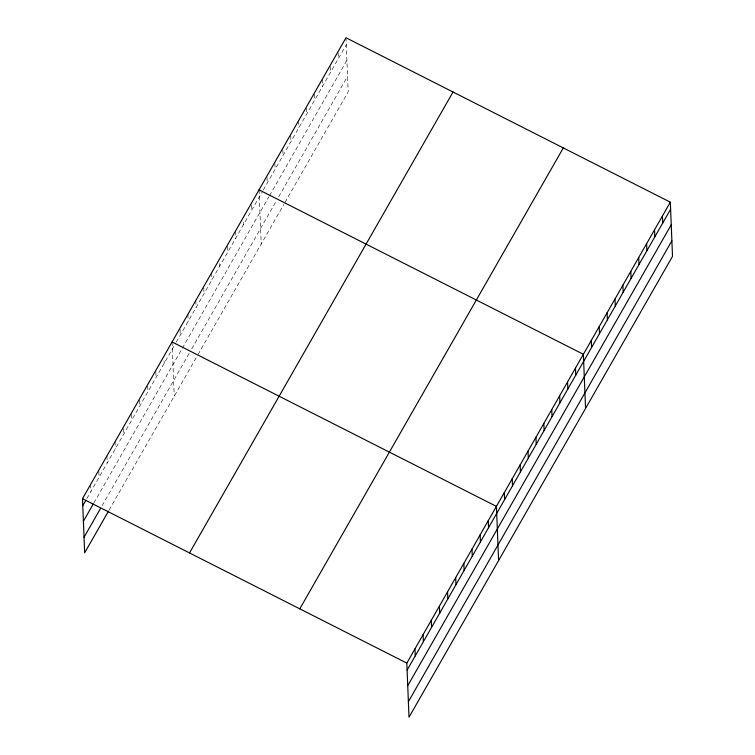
<?xml version="1.0" encoding="UTF-8"?>
<svg xmlns="http://www.w3.org/2000/svg" width="755" height="755" viewBox="0 0 755 755"><rect width="100%" height="100%" fill="white"/><g stroke="black" fill="none" stroke-linecap="round" stroke-linejoin="round"><path stroke-width="0.57" stroke-dasharray="3.77 2.83" d="M86.844 498.602L175.755 343.081M176.321 342.1L262.712 190.977M263.278 189.986L346.281 44.8M93.875 502.953L268.988 196.64M269.544 195.658L346.904 60.343M102.076 505.737L189.448 352.915M191.704 348.961L276.405 200.802M278.661 196.857L347.545 76.359M109.097 510.087L196.847 356.596M197.97 354.623L283.805 204.492M284.928 202.519L348.178 91.893L346.045 38.92M338.146 52.756L338.382 58.626M330.237 66.582L330.473 72.452M322.281 79.237L322.564 86.278M314.429 94.233L314.665 100.113M306.521 108.059L306.757 113.939M298.565 120.715L298.848 127.765M290.713 135.721L290.949 141.591M282.804 149.547L283.04 155.417M274.895 163.373L275.131 169.252M266.996 177.198L267.232 183.078M259.041 189.854L261.221 244.007M251.189 204.86L251.424 210.73M243.421 222.215L243.516 224.556M235.324 231.341L235.607 238.391M227.472 246.338L227.708 252.217M219.705 263.693L219.799 266.043M211.608 272.819L211.891 279.869M203.756 287.825L203.992 293.695M195.8 300.481L196.083 307.53M187.891 314.307L188.174 321.356M180.039 329.312L180.275 335.182M172.083 341.958L174.263 396.111M164.128 360.909L164.222 363.259M155.841 371.63L156.077 377.5M147.697 385.88L147.933 391.751M139.552 400.122L139.788 406.001M131.408 414.372L131.644 420.242M123.263 428.613L123.499 434.493M115.071 441.694L115.355 448.734M106.927 455.935L107.21 462.985M98.829 471.356L99.065 477.236M90.638 484.427L90.921 491.477"/><path stroke-width="1.13" d="M108.522 511.097L84.664 552.82L82.493 498.677L345.998 37.75L670.336 202.18L672.507 256.322L409.002 717.25L406.822 663.107L670.336 202.18M82.776 505.727L85.683 500.641M83.399 521.271L93.29 503.972M84.041 537.277L100.33 508.785M189.524 552.934L453.028 92.006M299.792 608.841L563.305 147.914M407.105 670.147L670.619 209.229M407.738 685.691L671.242 224.763M408.38 701.706L671.884 240.779M259.041 189.854L583.379 354.284L585.55 408.427M172.083 341.958L496.422 506.388L498.593 560.531M82.493 498.677L406.822 663.107M662.428 216.005L662.711 223.055M654.519 229.831L654.802 236.881M646.62 243.657L646.903 250.707M638.711 257.483L638.994 264.533M630.803 271.319L631.086 278.368M622.903 285.145L623.186 292.194M614.995 298.971L615.278 306.02M607.096 312.796L607.379 319.846M599.187 326.622L599.47 333.672M591.278 340.458L591.561 347.508M575.47 368.11L575.754 375.159M567.562 381.936L567.845 388.985M559.663 395.762L559.946 402.811M551.754 409.597L552.037 416.647M543.845 423.423L544.128 430.473M535.946 437.249L536.229 444.299M528.038 451.075L528.321 458.125M520.138 464.901L520.422 471.95M512.23 478.736L512.513 485.786M504.321 492.562L504.604 499.612M488.277 520.639L488.56 527.688M480.133 534.88L480.416 541.93M471.988 549.13L472.271 556.18M463.844 563.372L464.127 570.421M455.699 577.622L455.982 584.672M447.555 591.873L447.838 598.913M439.401 606.114L439.684 613.164M431.256 620.365L431.539 627.414M423.111 634.606L423.395 641.656M414.967 648.856L415.25 655.906"/></g></svg>
